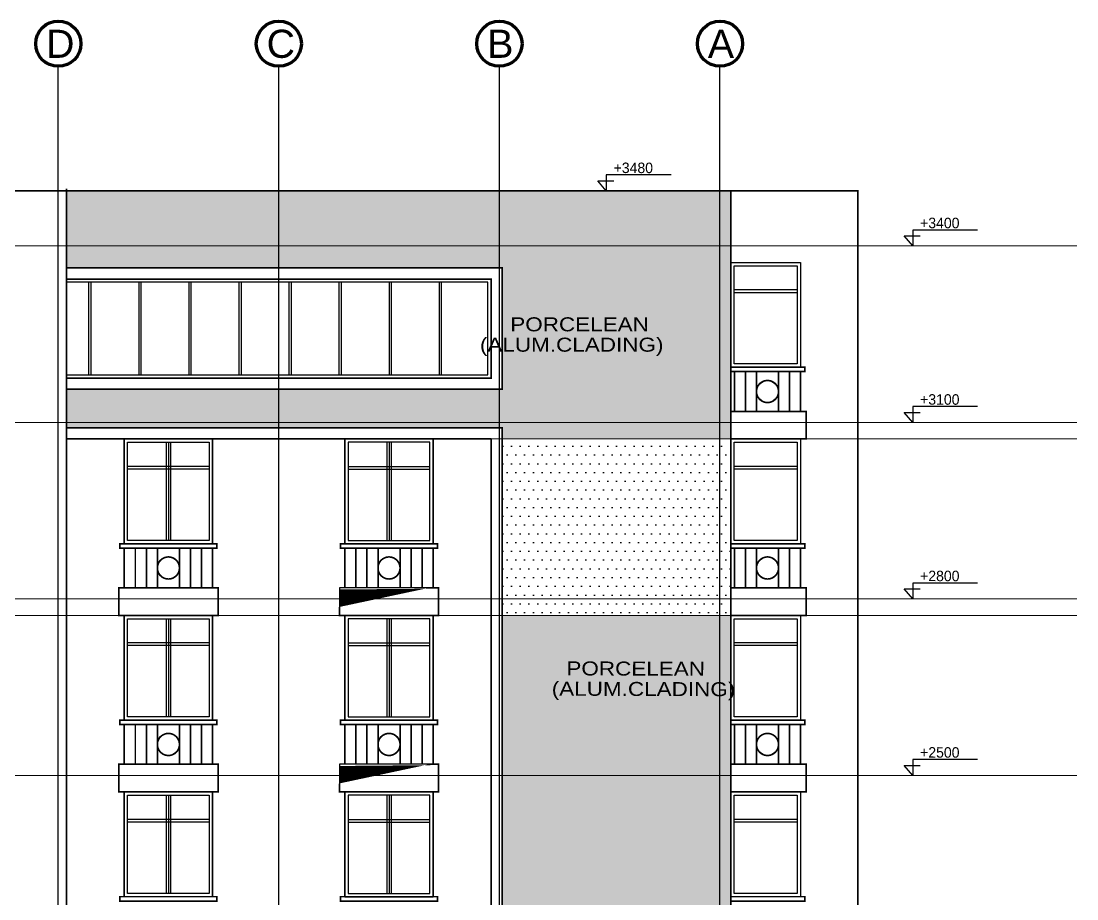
# Model space of a CAD drawing. Extents: x 250879 to 348495, y -51522 to -9360.
# Drawn here: x 301764 to 303679, y -27281 to -25689 of the extents above; entities that cross this region are included whole.
import ezdxf

# ---------------------------------------------------------------- set-up
doc = ezdxf.new("R2010")
doc.units = 0
for name, color, linetype, lineweight in [('A-text function', 30, 'CONTINUOUS', 20), ('midium elevation', 4, 'CONTINUOUS', 60), ('VIS', 8, 'CONTINUOUS', 18)]:
    doc.layers.add(name, color=color, linetype=linetype, lineweight=lineweight)
for name, color, linetype in [('AXIS', 1, 'CONTINUOUS'), ('CURTAIN', 150, 'CONTINUOUS'), ('DOOR', 4, 'CONTINUOUS'), ('TEXT', 3, 'CONTINUOUS'), ('WALL', 7, 'CONTINUOUS')]:
    doc.layers.add(name, color=color, linetype=linetype)
doc.styles.add('ARIAL', font='BOD_CR.TTF', dxfattribs={"width": 1.199999999999999})
doc.styles.get("Standard").update_dxf_attribs({"font": 'sanss___.ttf', "height": 15})

# ---------------------------------------------------------------- blocks, each defined once
blk = doc.blocks.new('LIME')
at = {"layer": 'DOOR'}
for p, q in [((244592.9828586852, -28820.29657904591), (244475.4061220339, -28820.29657904591)), ((244475.4061220339, -28820.29657904591), (244475.4061220339, -28849.0318954107)), ((244475.4061220339, -28849.0318954107), (244460.0096782324, -28830.9100626283)), ((244460.0096782324, -28830.9100626283), (244489.0221706819, -28830.9100626283))]:
    blk.add_line(p, q, dxfattribs=at)

msp = doc.modelspace()

# ---------------------------------------------------------------- hatches: boundary and pattern name
at = {"layer": 'A-text function'}
h = msp.add_hatch(dxfattribs=at)
h.set_pattern_fill('DOTS', color=256, scale=10, style=0)
h.set_pattern_definition([(180, (597532.161309178, 5124.1621713735), (-7.9375, 15.875), [0, -15.875])])
h.paths.add_polyline_path([(300231.1812015421, -25997.0077432081), (300631.1812015421, -25997.0077432081), (300631.1812015421, -26097.00774320809), (300231.1812015421, -26097.00774320809)])
h.paths.add_polyline_path([(300231.1812015421, -26097.0077432081), (300631.181201542, -26097.0077432081), (300631.181201542, -26417.0077432081), (300231.181201542, -26417.0077432081)])
h.paths.add_polyline_path([(300216.1812015421, -26417.0077432081), (300231.1812015421, -26417.0077432081), (300231.181201542, -26447.00774320812), (300216.1812015421, -26447.00774320843)])
h.paths.add_polyline_path([(300216.1812015421, -26097.0077432081), (300231.181201542, -26097.00774320809), (300231.181201542, -26417.0077432081), (300216.1812015421, -26417.00774320809)])
h.paths.add_polyline_path([(300216.1812015421, -25997.00774320809), (300231.1812015421, -25997.00774320811), (300231.181201542, -26097.0077432081), (300216.1812015421, -26097.0077432081)])
h.paths.add_polyline_path([(300631.1812015421, -25997.0077432081), (301031.1812015421, -25997.0077432081), (301031.1812015421, -26097.00774320809), (300631.1812015421, -26097.00774320809)])
h.paths.add_polyline_path([(301031.1812015421, -25997.0077432081), (301416.1812015421, -25997.0077432081), (301416.1812015421, -26097.0077432081), (301031.1812015421, -26097.0077432081)])
h.paths.add_polyline_path([(303051.510374074, -25997.0077432081), (303051.510374074, -26097.00774320809), (301846.3457878081, -26097.0077432081), (301846.3457878081, -25997.0077432081)])
h.paths.add_polyline_path([(302636.3457878077, -26137.0077432081), (301846.345787808, -26137.00774320809), (301846.3457878081, -26097.00774320809), (303051.510374074, -26097.00774320809), (303051.510374074, -26417.00774320809), (301846.3457878081, -26417.00774320811), (301846.3457878081, -26357.0077432081), (302636.3457878077, -26357.0077432081)])
h.paths.add_polyline_path([(300631.1812015421, -26357.0077432081), (301031.1812015421, -26357.00774320811), (301031.1812015421, -26417.0077432081), (300631.1812015421, -26417.0077432081)])
h.paths.add_polyline_path([(301031.1812015422, -26137.00774320809), (300631.181201542, -26137.00774320809), (300631.1812015421, -26097.00774320809), (301031.1812015421, -26097.00774320809)])
h.paths.add_polyline_path([(301416.1812015421, -26137.00774320809), (301031.1812015421, -26137.00774320809), (301031.181201542, -26097.0077432081), (301416.1812015421, -26097.00774320809)])
at = {"layer": 'WALL', "linetype": 'Continuous'}
h = msp.add_hatch(dxfattribs=at)
h.set_pattern_fill('DOTS', color=30, scale=10, style=0)
h.set_pattern_definition([(180, (596352.4755751267, 5124.1621713735), (-7.9375, 15.875), [0, -15.875])])
h.paths.add_polyline_path([(300216.1812015421, -26417.0077432081), (300631.1812015421, -26417.0077432081), (300631.1812015421, -26447.00774320809), (300616.1812015423, -26447.00774320839), (300216.181201542, -26447.00774320817)])
h.paths.add_polyline_path([(301031.1812015421, -26427.00774320811), (300631.1812015421, -26427.0077432081), (300631.1812015421, -26417.0077432081), (301031.1812015421, -26417.00774320811)])
h.paths.add_polyline_path([(301416.1812015421, -26427.00774320812), (301031.1812015421, -26427.00774320811), (301031.1812015421, -26417.00774320809), (301416.1812015421, -26417.0077432081)])
h.paths.add_polyline_path([(302231.1812015421, -26427.00774320811), (301846.3457878081, -26427.0077432081), (301846.3457878081, -26417.0077432081), (302231.1812015421, -26417.0077432081)])
h.paths.add_polyline_path([(302636.3457878082, -26427.0077432081), (302231.1812015421, -26427.0077432081), (302231.1812015421, -26417.0077432081), (303051.510374074, -26417.0077432081), (303051.510374074, -26447.00774320809), (302636.3457878082, -26447.00774320809)])
h.paths.add_polyline_path([(301031.1812015421, -26357.00774320811), (301416.181201542, -26357.00774320811), (301416.1812015421, -26417.0077432081), (301031.1812015422, -26417.0077432081)])
h = msp.add_hatch(dxfattribs=at)
h.set_pattern_fill('DOTS', color=30, scale=10, style=0)
h.set_pattern_definition([(359.9999999987251, (6910.051415200112, 16957.98670393375), (7.937500000353236, 15.87499999982338), [0, -15.875])])
h.paths.add_polyline_path([(303031.345787819, -26447.00774323925), (302631.3457878188, -26447.00774323035), (302631.3457878124, -26737.00774323037), (303031.3457878125, -26737.00774323927)])
h.paths.add_polyline_path([(303046.345787819, -26447.00774323959), (303031.3457878189, -26447.00774323925), (303031.3457878124, -26737.00774323927), (303046.3457878125, -26737.00774323961), (303046.3457878129, -26717.00774323946), (303052.5737286676, -26717.0077432396), (303052.5737286692, -26645.00774323946), (303046.3457878145, -26645.00774323933), (303046.3457878147, -26637.00774323932)])
h.paths.add_polyline_path([(303046.3457878124, -26737.0077432396), (303031.3457878124, -26737.00774323926), (303031.3457878117, -26767.00774323927), (303046.3457878117, -26767.00774323961)])
h.paths.add_polyline_path([(303031.3457878125, -26737.00774323927), (302631.3457878124, -26737.00774323037), (302631.3457878117, -26767.00774323037), (303031.3457878117, -26767.00774323926)])
h = msp.add_hatch(dxfattribs=at)
h.set_pattern_fill('DOTS', color=30, scale=10, style=0)
h.set_pattern_definition([(180, (534678.4266352153, 6740.545557000034), (-7.9375, 15.875), [0, -15.875])])
h.paths.add_polyline_path([(301416.1812015421, -29007.00774320811), (301416.1812015421, -28597.00774320811), (300626.1812015421, -28597.00774320811), (300626.1812015421, -26767.00774320811), (300216.1812015421, -26767.00774320811), (300216.1812015421, -29007.00774320811)])
h.paths.add_polyline_path([(301846.3457878079, -28597.00774320811), (301846.345787808, -29007.00774320811), (303051.510374074, -29007.00774320811), (303051.510374074, -26767.00774320811), (302636.3457878082, -26767.00774320811), (302636.3457878082, -28597.0077432081)])
h.paths.add_polyline_path([(301416.1812015421, -28917.00774320811), (301416.1812015421, -28697.00774320811), (300626.1812015421, -28697.0077432081), (300626.1812015421, -28917.00774320811)])
h.paths.add_polyline_path([(301846.345787808, -28697.00774320811), (301846.345787808, -28917.00774320811), (302636.3457878077, -28917.00774320811), (302636.3457878077, -28697.00774320811)])

# ---------------------------------------------------------------- linework, layer by layer
at = {"layer": 'AXIS'}
for p, q in [((301831.1812015421, -29935.19605087265), (301831.1812015421, -25771.29550556391)), ((302231.1812015421, -29935.19605087265), (302231.1812015421, -25772.9677088031)), ((302631.3457878081, -29935.19605087265), (302631.3457878081, -25772.9677088031)), ((303031.5103740741, -29935.19605087265), (303031.510374074, -25772.9677088031))]:
    msp.add_line(p, q, dxfattribs=at)
at = {"layer": 'CURTAIN', "linetype": 'Continuous'}
for p, q in [((301886.429027713, -26163.00774320809), (301886.429027713, -26331.0077432081)), ((301890.429027713, -26163.00774320809), (301890.429027713, -26331.0077432081)), ((301977.2347722067, -26163.00774320809), (301977.2347722067, -26331.0077432081)), ((301981.2347722067, -26163.00774320809), (301981.2347722067, -26331.0077432081)), ((302068.0405167004, -26163.00774320809), (302068.0405167004, -26331.0077432081)), ((302072.0405167004, -26163.00774320809), (302072.0405167004, -26331.0077432081)), ((302158.8462611941, -26163.00774320809), (302158.8462611941, -26331.0077432081)), ((302162.8462611941, -26163.00774320809), (302162.8462611941, -26331.0077432081)), ((302249.6520056877, -26163.00774320809), (302249.6520056877, -26331.0077432081)), ((302253.6520056877, -26163.00774320809), (302253.6520056877, -26331.0077432081)), ((302340.4577501814, -26163.00774320809), (302340.4577501814, -26331.0077432081)), ((302344.4577501814, -26163.00774320809), (302344.4577501814, -26331.0077432081)), ((302431.263494675, -26163.00774320809), (302431.263494675, -26331.0077432081)), ((302435.263494675, -26163.00774320809), (302435.263494675, -26331.0077432081)), ((302522.0692391688, -26163.00774320809), (302522.0692391688, -26331.0077432081)), ((302526.0692391688, -26163.00774320809), (302526.0692391688, -26331.0077432081)), ((303171.738314929, -26176.85035089016), (303057.5103740743, -26176.85035089013)), ((303171.738314929, -26181.85035089016), (303057.5103740743, -26181.85035089013)), ((302027.0989084091, -26453.00774320836), (302027.0989084091, -26631.00774320794)), ((302031.0989084091, -26453.00774320836), (302031.0989084091, -26631.00774320794)), ((302035.0989084091, -26453.00774320836), (302035.0989084091, -26631.00774320794)), ((302427.2634946754, -26453.0077432084), (302427.2634946753, -26631.00774320798)), ((302431.2634946754, -26453.0077432084), (302431.2634946753, -26631.00774320798)), ((302435.2634946754, -26453.0077432084), (302435.2634946753, -26631.00774320798)), ((302105.0989084091, -26496.85035089013), (301957.0989084091, -26496.85035089013)), ((302105.0989084091, -26501.85035089013), (301957.0989084091, -26501.85035089013)), ((302357.2634946754, -26496.85035089016), (302505.2634946754, -26496.85035089018)), ((302357.2634946754, -26501.85035089016), (302505.2634946754, -26501.85035089018)), ((303171.738314929, -26496.85035089045), (303057.5103740743, -26496.85035089043)), ((303171.738314929, -26501.85035089045), (303057.5103740743, -26501.85035089043)), ((302027.0989084091, -26773.00774320836), (302027.0989084091, -26951.00774320794)), ((302031.0989084091, -26773.00774320836), (302031.0989084091, -26951.00774320794)), ((302035.0989084091, -26773.00774320836), (302035.0989084091, -26951.00774320794)), ((302427.2634946754, -26773.0077432084), (302427.2634946753, -26951.00774320798)), ((302431.2634946754, -26773.0077432084), (302431.2634946753, -26951.00774320798)), ((302435.2634946754, -26773.0077432084), (302435.2634946753, -26951.00774320798)), ((302105.0989084091, -26816.85035089013), (301957.0989084091, -26816.85035089013)), ((302105.0989084091, -26821.85035089013), (301957.0989084091, -26821.85035089013)), ((302357.2634946754, -26816.85035089016), (302505.2634946754, -26816.85035089018)), ((302357.2634946754, -26821.85035089016), (302505.2634946754, -26821.85035089018)), ((303171.738314929, -26816.85035089045), (303057.5103740743, -26816.85035089043)), ((303171.738314929, -26821.85035089045), (303057.5103740743, -26821.85035089043)), ((302027.0989084091, -27093.00774320836), (302027.0989084091, -27271.00774320794)), ((302031.0989084091, -27093.00774320836), (302031.0989084091, -27271.00774320794)), ((302035.0989084091, -27093.00774320836), (302035.0989084091, -27271.00774320794)), ((302427.2634946753, -27093.0077432084), (302427.2634946753, -27271.00774320798)), ((302431.2634946753, -27093.0077432084), (302431.2634946753, -27271.00774320798)), ((302435.2634946753, -27093.0077432084), (302435.2634946753, -27271.00774320798)), ((302105.0989084091, -27136.85035089013), (301957.0989084091, -27136.85035089013)), ((302105.0989084091, -27141.85035089013), (301957.0989084091, -27141.85035089013)), ((302357.2634946753, -27136.85035089016), (302505.2634946753, -27136.85035089018)), ((302357.2634946753, -27141.85035089016), (302505.2634946753, -27141.85035089018)), ((303171.7383149288, -27136.85035089045), (303057.5103740742, -27136.85035089043)), ((303171.7383149288, -27141.85035089045), (303057.5103740742, -27141.85035089043))]:
    msp.add_line(p, q, dxfattribs=at)
for points in [[(303057.5103740743, -26133.00774320836), (303171.738314929, -26133.00774320839), (303171.738314929, -26311.00774320785), (303057.5103740743, -26311.00774320782)], [(301957.0989084091, -26453.00774320836), (302105.0989084091, -26453.00774320836), (302105.0989084091, -26631.00774320794), (301957.0989084091, -26631.00774320794)], [(302505.2634946754, -26453.00774320841), (302357.2634946754, -26453.00774320839), (302357.2634946753, -26631.00774320796), (302505.2634946753, -26631.00774320799)], [(303057.5103740743, -26453.00774320865), (303171.738314929, -26453.00774320868), (303171.7383149289, -26631.00774320815), (303057.5103740742, -26631.00774320812)], [(301957.0989084091, -26773.00774320836), (302105.0989084091, -26773.00774320836), (302105.0989084091, -26951.00774320794), (301957.0989084091, -26951.00774320794)], [(302505.2634946754, -26773.00774320841), (302357.2634946754, -26773.00774320839), (302357.2634946753, -26951.00774320796), (302505.2634946753, -26951.00774320799)], [(303057.5103740743, -26773.00774320865), (303171.738314929, -26773.00774320868), (303171.7383149289, -26951.00774320815), (303057.5103740742, -26951.00774320812)], [(301957.0989084091, -27093.00774320836), (302105.0989084091, -27093.00774320836), (302105.0989084091, -27271.00774320794), (301957.0989084091, -27271.00774320794)], [(302505.2634946753, -27093.00774320841), (302357.2634946753, -27093.00774320839), (302357.2634946753, -27271.00774320796), (302505.2634946753, -27271.00774320799)], [(303057.5103740742, -27093.00774320865), (303171.7383149288, -27093.00774320868), (303171.7383149288, -27271.00774320815), (303057.5103740742, -27271.00774320812)]]:
    msp.add_lwpolyline(points, close=True, dxfattribs=at)
msp.add_lwpolyline([(301846.345787808, -26331.0077432081), (302610.3457878077, -26331.0077432081), (302610.3457878077, -26163.00774320809), (301846.345787808, -26163.00774320809)], dxfattribs=at)
at = {"layer": 'midium elevation', "color": 6, "linetype": 'ByBlock', "ltscale": 3}
for centre in [(301831.3315168156, -25730.34259469493), (301831.3527518744, -25730.34267814201), (302231.3315168156, -25730.34259469492), (302231.3527518744, -25730.34267814201), (302631.4961030816, -25730.34259469495), (302631.5173381403, -25730.34267814203), (303031.6606893475, -25730.34259469491), (303031.6819244063, -25730.34267814199)]:
    msp.add_circle(centre, 40.95342626565252, dxfattribs=at)
at = {"layer": 'VIS', "ltscale": 0.0001}
for p, q in [((303678.9153151283, -26097.00774320811), (299470.7931669267, -26097.00774320811)), ((303678.9153151283, -26097.00774320809), (299470.7931669267, -26097.00774320809)), ((303678.9153151283, -26417.00774320811), (299451.321196768, -26417.00774320811)), ((303678.9153151283, -26417.0077432081), (299451.321196768, -26417.0077432081)), ((303678.9153151283, -26447.00774320811), (301846.345787808, -26447.00774320811)), ((303678.9153151283, -26737.00774320811), (299470.7931669267, -26737.00774320811)), ((303678.9153151283, -26767.00774320812), (299451.321196768, -26767.00774320812)), ((303678.9153151283, -27057.00774320811), (299470.7931669267, -27057.00774320811))]:
    msp.add_line(p, q, dxfattribs=at)
at = {"layer": 'WALL', "linetype": 'Continuous'}
for p, q in [((303051.5103740743, -26127.00774320836), (303177.738314929, -26127.00774320839)), ((303051.5103740742, -26767.00774320865), (303177.7383149289, -26767.00774320868)), ((303051.5103740742, -27087.00774320865), (303177.7383149289, -27087.00774320868))]:
    msp.add_line(p, q, dxfattribs=at)
at = {"layer": 'WALL', "linetype": 'Continuous', "const_width": 3}
for points in [[(303281.5103740753, -29047.00774320805), (303281.5103740753, -25997.0077432081), (301416.1812015421, -25997.0077432081)], [(303051.510374074, -25997.0077432081), (301416.1812015421, -25997.0077432081)], [(303051.510374074, -25997.0077432081), (301416.1812015421, -25997.0077432081)], [(301416.1812015421, -25997.00774320811), (303281.5103740753, -25997.00774320811), (303281.5103740753, -26227.0077432081)], [(301846.345787808, -29761.00774320777), (301846.345787808, -25993.40572666993)], [(303051.5103740735, -29047.00774320836), (303051.510374074, -25997.0077432081)], [(301846.345787808, -26357.0077432081), (302636.3457878077, -26357.0077432081), (302636.3457878077, -26137.00774320809), (301846.345787808, -26137.00774320809)], [(303281.5103740753, -26447.00774320809), (303281.5103740753, -26127.00774320809)], [(301846.345787808, -26337.0077432081), (302616.3457878077, -26337.0077432081), (302616.3457878077, -26157.00774320809), (301846.345787808, -26157.00774320809)], [(301846.345787808, -26337.0077432081), (302616.3457878077, -26337.0077432081), (302616.3457878077, -26157.00774320809), (301846.345787808, -26157.00774320809)], [(301846.345787808, -26157.00774320809), (302616.3457878077, -26157.00774320809)], [(303177.738314929, -26317.00774320785), (303051.5103740743, -26317.00774320782)], [(303177.738314929, -26325.00774320785), (303051.5103740743, -26325.00774320782)], [(303177.7383149288, -26325.00774320785), (303177.7383149288, -26397.00774320786)], [(303177.7383149288, -26397.00774320785), (303177.7383149288, -26325.00774320785)], [(303177.738314929, -26325.00774320785), (303177.738314929, -26397.00774320785)], [(303177.738314929, -26325.00774320785), (303177.738314929, -26397.00774320785)], [(303177.73831493, -26447.00774320805), (303187.73831493, -26447.00774320805), (303187.73831493, -26397.00774320786), (303051.5103740743, -26397.00774320796)], [(303177.73831493, -26447.00774320804), (303187.73831493, -26447.00774320804), (303187.73831493, -26397.00774320785), (303051.5103740743, -26397.00774320796)], [(301846.345787808, -28597.00774320811), (302636.3457878082, -28597.00774320811), (302636.3457878082, -26427.00774320811), (301846.345787808, -26427.00774320811)], [(302616.3457878082, -26447.00774320811), (301846.345787808, -26447.0077432081)], [(302616.3457878082, -26447.00774320811), (301846.345787808, -26447.00774320811)], [(301846.345787808, -28577.00774320811), (302616.3457878082, -28577.00774320811), (302616.3457878082, -26447.00774320811)], [(301846.345787808, -28577.00774320848), (302616.3457878077, -28577.00774320871), (302616.3457878082, -26447.00774320811)], [(301846.345787808, -26447.00774320811), (302616.3457878082, -26447.0077432081)], [(301951.0989084091, -26447.00774320836), (301951.0989084091, -26637.00774320794)], [(302111.0989084091, -26447.00774320831), (302111.0989084091, -26637.00774320794)], [(302351.2634946754, -26447.00774320833), (302351.2634946753, -26637.00774320796)], [(302511.2634946754, -26447.00774320841), (302511.2634946753, -26637.00774320799)], [(303051.5103740743, -26447.00774320808), (303187.73831493, -26447.00774320811)], [(303051.510374074, -26447.00774320809), (303187.73831493, -26447.00774320809)], [(303051.5103740743, -26447.00774320807), (303187.73831493, -26447.0077432081)], [(302111.0989084091, -26637.00774320812), (301951.0989084091, -26637.00774320812)], [(302111.0989084092, -26637.00774320793), (301951.0989084092, -26637.00774320793)], [(302351.2634946753, -26637.00774320814), (302511.2634946753, -26637.00774320817)], [(302351.2634946753, -26637.00774320796), (302511.2634946753, -26637.00774320799)], [(303177.7383149289, -26637.00774320815), (303051.5103740742, -26637.00774320812)], [(301951.0989084091, -26645.00774320812), (301951.0989084091, -26717.00774320828)], [(301951.0989084091, -26645.00774320812), (301951.0989084091, -26717.00774320828)], [(302111.0989084091, -26645.00774320812), (301951.0989084091, -26645.00774320812)], [(302111.0989084091, -26645.00774320812), (302111.0989084091, -26717.00774320812)], [(302111.0989084091, -26645.00774320812), (302111.0989084091, -26717.00774320812)], [(302351.2634946753, -26645.00774320814), (302351.2634946753, -26717.00774320815)], [(302351.2634946753, -26645.00774320814), (302351.2634946753, -26717.00774320815)], [(302351.2634946753, -26645.00774320814), (302511.2634946753, -26645.00774320817)], [(302511.2634946753, -26645.00774320817), (302511.2634946753, -26717.00774320833)], [(302511.2634946753, -26645.00774320817), (302511.2634946753, -26717.00774320833)], [(303177.7383149289, -26645.00774320815), (303051.5103740742, -26645.00774320812)], [(303177.7383149288, -26645.00774320815), (303177.7383149288, -26717.00774320816)], [(303177.7383149288, -26717.00774320815), (303177.7383149288, -26645.00774320815)], [(303177.7383149289, -26645.00774320815), (303177.7383149289, -26717.00774320815)], [(303177.7383149289, -26645.00774320815), (303177.7383149289, -26717.00774320815)], [(302111.0989084103, -26767.00774320831), (302121.0989084103, -26767.00774320831), (302121.0989084103, -26717.00774320812), (301951.0989084091, -26717.00774320828), (301941.0989084091, -26717.00774320828), (301941.0989084091, -26767.00774320836), (302121.0989084103, -26767.00774320836)], [(302351.2634946741, -26767.00774320833), (302341.2634946741, -26767.00774320833), (302341.2634946742, -26717.00774320814), (302511.2634946753, -26717.00774320833), (302521.2634946753, -26717.00774320833), (302521.2634946753, -26767.00774320841), (302341.2634946741, -26767.00774320839)], [(303177.73831493, -26767.00774320834), (303187.73831493, -26767.00774320834), (303187.73831493, -26717.00774320815), (303051.5103740742, -26717.00774320825)], [(301846.345787808, -29047.00774320811), (303051.510374074, -29047.00774320811), (303051.510374074, -26737.00774320811)], [(301951.0989084091, -26767.00774320836), (301951.0989084091, -26957.00774320794)], [(302111.0989084091, -26767.00774320831), (302111.0989084091, -26957.00774320794)], [(302351.2634946754, -26767.00774320833), (302351.2634946753, -26957.00774320796)], [(302511.2634946754, -26767.00774320841), (302511.2634946753, -26957.00774320799)], [(303051.5103740742, -26767.00774320837), (303187.73831493, -26767.0077432084)], [(302111.0989084091, -26957.00774320812), (301951.0989084091, -26957.00774320812)], [(302111.0989084092, -26957.00774320793), (301951.0989084092, -26957.00774320793)], [(302351.2634946753, -26957.00774320814), (302511.2634946753, -26957.00774320817)], [(302351.2634946753, -26957.00774320796), (302511.2634946753, -26957.00774320799)], [(303177.7383149289, -26957.00774320815), (303051.5103740742, -26957.00774320812)], [(301951.0989084091, -26965.00774320812), (301951.0989084091, -27037.00774320828)], [(301951.0989084091, -26965.00774320812), (301951.0989084091, -27037.00774320828)], [(302111.0989084091, -26965.00774320812), (301951.0989084091, -26965.00774320812)], [(302111.0989084091, -26965.00774320812), (302111.0989084091, -27037.00774320812)], [(302111.0989084091, -26965.00774320812), (302111.0989084091, -27037.00774320812)], [(302351.2634946753, -26965.00774320814), (302351.2634946753, -27037.00774320815)], [(302351.2634946753, -26965.00774320814), (302351.2634946753, -27037.00774320815)], [(302351.2634946753, -26965.00774320814), (302511.2634946753, -26965.00774320817)], [(302511.2634946753, -26965.00774320817), (302511.2634946753, -27037.00774320833)], [(302511.2634946753, -26965.00774320817), (302511.2634946753, -27037.00774320833)], [(303177.7383149289, -26965.00774320815), (303051.5103740742, -26965.00774320812)], [(303177.7383149288, -26965.00774320815), (303177.7383149288, -27037.00774320816)], [(303177.7383149288, -27037.00774320815), (303177.7383149288, -26965.00774320815)], [(303177.7383149289, -26965.00774320815), (303177.7383149289, -27037.00774320815)], [(303177.7383149289, -26965.00774320815), (303177.7383149289, -27037.00774320815)], [(302111.0989084103, -27087.00774320831), (302121.0989084103, -27087.00774320831), (302121.0989084103, -27037.00774320812), (301951.0989084091, -27037.00774320828), (301941.0989084091, -27037.00774320828), (301941.0989084091, -27087.00774320836), (302121.0989084103, -27087.00774320836)], [(302351.2634946741, -27087.00774320833), (302341.2634946741, -27087.00774320833), (302341.2634946742, -27037.00774320814), (302511.2634946753, -27037.00774320833), (302521.2634946753, -27037.00774320833), (302521.2634946753, -27087.00774320841), (302341.2634946741, -27087.00774320839)], [(303177.73831493, -27087.00774320834), (303187.73831493, -27087.00774320834), (303187.73831493, -27037.00774320815), (303051.5103740742, -27037.00774320825)], [(301951.0989084091, -27087.00774320836), (301951.0989084091, -27277.00774320794)], [(302111.0989084091, -27087.00774320831), (302111.0989084091, -27277.00774320794)], [(302351.2634946753, -27087.00774320833), (302351.2634946753, -27277.00774320796)], [(302511.2634946753, -27087.00774320841), (302511.2634946753, -27277.00774320799)], [(303051.5103740742, -27087.00774320837), (303187.73831493, -27087.0077432084)], [(302111.0989084091, -27277.00774320812), (301951.0989084091, -27277.00774320812)], [(302111.0989084092, -27277.00774320793), (301951.0989084092, -27277.00774320793)], [(302351.2634946753, -27277.00774320814), (302511.2634946753, -27277.00774320817)], [(302351.2634946752, -27277.00774320796), (302511.2634946752, -27277.00774320799)], [(303177.7383149288, -27277.00774320815), (303051.5103740742, -27277.00774320812)]]:
    msp.add_lwpolyline(points, dxfattribs=at)
at = {"layer": 'WALL', "linetype": 'Continuous'}
for points in [[(301846.345787808, -29047.00774320811), (303051.510374074, -29047.00774320811), (303051.510374074, -25997.0077432081), (301416.1812015421, -25997.0077432081)], [(301846.345787808, -26137.00774320809), (302636.3457878077, -26137.00774320809), (302636.3457878077, -26357.0077432081), (301846.345787808, -26357.0077432081)], [(301846.345787808, -26337.0077432081), (302616.3457878077, -26337.0077432081), (302616.3457878077, -26157.00774320809), (301846.345787808, -26157.00774320809)], [(303051.5103740743, -26397.00774320799), (303187.73831493, -26397.00774320802), (303187.73831493, -26447.00774320811), (303051.5103740743, -26447.00774320808)], [(303051.5103740743, -26397.00774320799), (303187.73831493, -26397.00774320801), (303187.73831493, -26447.0077432081), (303051.5103740743, -26447.00774320807)], [(301846.345787808, -28597.00774320811), (302636.3457878082, -28597.00774320811), (302636.3457878082, -26427.00774320811), (301846.345787808, -26427.00774320811)], [(301846.345787808, -28577.00774320811), (302616.3457878082, -28577.00774320811), (302616.3457878082, -26447.00774320809), (301846.345787808, -26447.00774320809)], [(301846.345787808, -28577.00774320811), (302616.3457878082, -28577.00774320811), (302616.3457878082, -26447.00774320811), (301846.345787808, -26447.00774320811)], [(303051.5103740742, -26717.00774320828), (303187.73831493, -26717.00774320831), (303187.73831493, -26767.0077432084), (303051.5103740742, -26767.00774320837)], [(301846.345787808, -29047.00774320811), (303051.510374074, -29047.00774320811), (303051.510374074, -26737.00774320811)], [(303051.5103740742, -27037.00774320828), (303187.73831493, -27037.00774320831), (303187.73831493, -27087.0077432084), (303051.5103740742, -27087.00774320837)]]:
    msp.add_lwpolyline(points, dxfattribs=at)
for points in [[(303051.5103740743, -26127.00774320836), (303177.738314929, -26127.00774320839), (303177.738314929, -26317.00774320785), (303051.5103740743, -26317.00774320782)], [(303185.738314929, -26317.00774320785), (303051.5103740743, -26317.00774320782), (303051.5103740743, -26325.00774320782), (303185.738314929, -26325.00774320785)], [(303051.5103740743, -26397.00774320796), (303187.73831493, -26397.00774320799), (303187.73831493, -26447.00774320805), (303051.5103740743, -26447.00774320802)], [(303051.5103740743, -26397.00774320796), (303187.73831493, -26397.00774320799), (303187.73831493, -26447.00774320804), (303051.5103740743, -26447.00774320801)], [(301951.0989084091, -26447.00774320836), (302111.0989084091, -26447.00774320836), (302111.0989084091, -26637.00774320794), (301951.0989084091, -26637.00774320794)], [(302511.2634946754, -26447.00774320841), (302351.2634946754, -26447.00774320839), (302351.2634946753, -26637.00774320796), (302511.2634946753, -26637.00774320799)], [(303051.5103740743, -26447.00774320865), (303177.738314929, -26447.00774320868), (303177.7383149289, -26637.00774320815), (303051.5103740742, -26637.00774320812)], [(303185.7383149289, -26637.00774320815), (303051.5103740742, -26637.00774320812), (303051.5103740742, -26645.00774320812), (303185.7383149289, -26645.00774320815)], [(301941.0989084091, -26717.00774320828), (302121.0989084103, -26717.00774320828), (302121.0989084103, -26767.00774320831), (301941.0989084091, -26767.00774320831)], [(302521.2634946753, -26717.00774320833), (302341.2634946742, -26717.0077432083), (302341.2634946741, -26767.00774320833), (302521.2634946753, -26767.00774320836)], [(303051.5103740742, -26717.00774320825), (303187.73831493, -26717.00774320828), (303187.73831493, -26767.00774320834), (303051.5103740742, -26767.00774320831)], [(301951.0989084091, -26767.00774320836), (302111.0989084091, -26767.00774320836), (302111.0989084091, -26957.00774320794), (301951.0989084091, -26957.00774320794)], [(302511.2634946754, -26767.00774320841), (302351.2634946754, -26767.00774320839), (302351.2634946753, -26957.00774320796), (302511.2634946753, -26957.00774320799)], [(303051.5103740743, -26767.00774320865), (303177.738314929, -26767.00774320868), (303177.7383149289, -26957.00774320815), (303051.5103740742, -26957.00774320812)], [(303185.7383149289, -26957.00774320815), (303051.5103740742, -26957.00774320812), (303051.5103740742, -26965.00774320812), (303185.7383149289, -26965.00774320815)], [(301941.0989084091, -27037.00774320828), (302121.0989084103, -27037.00774320828), (302121.0989084103, -27087.00774320831), (301941.0989084091, -27087.00774320831)], [(302521.2634946753, -27037.00774320833), (302341.2634946742, -27037.0077432083), (302341.2634946741, -27087.00774320833), (302521.2634946753, -27087.00774320836)], [(303051.5103740742, -27037.00774320825), (303187.73831493, -27037.00774320828), (303187.73831493, -27087.00774320834), (303051.5103740742, -27087.00774320831)], [(301951.0989084091, -27087.00774320836), (302111.0989084091, -27087.00774320836), (302111.0989084091, -27277.00774320794), (301951.0989084091, -27277.00774320794)], [(302511.2634946753, -27087.00774320841), (302351.2634946753, -27087.00774320839), (302351.2634946753, -27277.00774320796), (302511.2634946753, -27277.00774320799)], [(303051.5103740742, -27087.00774320865), (303177.7383149289, -27087.00774320868), (303177.7383149288, -27277.00774320815), (303051.5103740742, -27277.00774320812)], [(303185.7383149288, -27277.00774320815), (303051.5103740742, -27277.00774320812), (303051.5103740742, -27285.00774320812), (303185.7383149288, -27285.00774320815)]]:
    msp.add_lwpolyline(points, close=True, dxfattribs=at)
at = {"layer": 'WALL', "color": 30, "linetype": 'Continuous', "const_width": 3}
for points in [[(303177.738314929, -26317.00774320785), (303185.738314929, -26317.00774320785), (303185.738314929, -26325.00774320785), (303051.5103740743, -26325.00774320782)], [(303051.5103740743, -26317.00774320782), (303185.738314929, -26317.00774320785)], [(303057.738314929, -26325.00774320782), (303057.738314929, -26397.00774320787)], [(303077.738314929, -26325.00774320783), (303077.738314929, -26397.00774320788)], [(303097.738314929, -26325.00774320783), (303097.738314929, -26397.00774320788)], [(303137.738314929, -26325.00774320784), (303137.738314929, -26397.00774320789)], [(303137.738314929, -26325.00774320784), (303137.738314929, -26397.00774320789)], [(303157.738314929, -26325.00774320784), (303157.738314929, -26397.00774320789)], [(303177.738314929, -26397.00774320785), (303177.738314929, -26325.00774320785)], [(302111.0989084091, -26637.00774320812), (302119.0989084091, -26637.00774320812), (302119.0989084091, -26645.00774320812), (301951.0989084091, -26645.00774320812), (301943.0989084091, -26645.00774320812), (301943.0989084091, -26637.00774320812), (302119.0989084091, -26637.00774320812)], [(302351.2634946753, -26637.00774320814), (302343.2634946753, -26637.00774320814), (302343.2634946753, -26645.00774320814), (302511.2634946753, -26645.00774320817), (302519.2634946753, -26645.00774320817), (302519.2634946753, -26637.00774320817), (302343.2634946753, -26637.00774320814)], [(303177.7383149289, -26637.00774320815), (303185.7383149289, -26637.00774320815), (303185.7383149289, -26645.00774320815), (303051.5103740742, -26645.00774320812)], [(303051.5103740742, -26637.00774320812), (303185.7383149289, -26637.00774320815)], [(301951.0989084091, -26645.00774320812), (301951.0989084091, -26717.00774320817)], [(301971.0989084091, -26645.00774320812), (301971.0989084091, -26717.00774320817)], [(301991.0989084091, -26645.00774320812), (301991.0989084091, -26717.00774320817)], [(302011.0989084091, -26645.00774320812), (302011.0989084091, -26717.00774320817)], [(302051.0989084091, -26645.00774320812), (302051.0989084091, -26717.00774320817)], [(302071.0989084091, -26645.00774320812), (302071.0989084091, -26717.00774320817)], [(302091.0989084091, -26645.00774320812), (302091.0989084091, -26717.00774320817)], [(302111.0989084091, -26717.00774320812), (302111.0989084091, -26645.00774320812)], [(302351.2634946753, -26717.00774320814), (302351.2634946753, -26645.00774320814)], [(302371.2634946753, -26645.00774320815), (302371.2634946753, -26717.0077432082)], [(302391.2634946753, -26645.00774320815), (302391.2634946753, -26717.0077432082)], [(302411.2634946753, -26645.00774320815), (302411.2634946753, -26717.0077432082)], [(302451.2634946753, -26645.00774320816), (302451.2634946753, -26717.00774320821)], [(302471.2634946753, -26645.00774320816), (302471.2634946753, -26717.00774320821)], [(302491.2634946753, -26645.00774320816), (302491.2634946753, -26717.00774320821)], [(302511.2634946753, -26645.00774320817), (302511.2634946753, -26717.00774320822)], [(303057.7383149289, -26645.00774320812), (303057.7383149289, -26717.00774320817)], [(303077.7383149289, -26645.00774320812), (303077.7383149289, -26717.00774320817)], [(303097.7383149289, -26645.00774320813), (303097.7383149289, -26717.00774320818)], [(303137.7383149289, -26645.00774320814), (303137.7383149289, -26717.00774320819)], [(303137.7383149289, -26645.00774320814), (303137.7383149289, -26717.00774320819)], [(303157.7383149289, -26645.00774320814), (303157.7383149289, -26717.00774320819)], [(303177.7383149289, -26717.00774320815), (303177.7383149289, -26645.00774320815)], [(302111.0989084091, -26957.00774320812), (302119.0989084091, -26957.00774320812), (302119.0989084091, -26965.00774320812), (301951.0989084091, -26965.00774320812), (301943.0989084091, -26965.00774320812), (301943.0989084091, -26957.00774320812), (302119.0989084091, -26957.00774320812)], [(302351.2634946753, -26957.00774320814), (302343.2634946753, -26957.00774320814), (302343.2634946753, -26965.00774320814), (302511.2634946753, -26965.00774320817), (302519.2634946753, -26965.00774320817), (302519.2634946753, -26957.00774320817), (302343.2634946753, -26957.00774320814)], [(303177.7383149289, -26957.00774320815), (303185.7383149289, -26957.00774320815), (303185.7383149289, -26965.00774320815), (303051.5103740742, -26965.00774320812)], [(303051.5103740742, -26957.00774320812), (303185.7383149289, -26957.00774320815)], [(301951.0989084091, -26965.00774320812), (301951.0989084091, -27037.00774320817)], [(301971.0989084091, -26965.00774320812), (301971.0989084091, -27037.00774320817)], [(301991.0989084091, -26965.00774320812), (301991.0989084091, -27037.00774320817)], [(302011.0989084091, -26965.00774320812), (302011.0989084091, -27037.00774320817)], [(302051.0989084091, -26965.00774320812), (302051.0989084091, -27037.00774320817)], [(302071.0989084091, -26965.00774320812), (302071.0989084091, -27037.00774320817)], [(302091.0989084091, -26965.00774320812), (302091.0989084091, -27037.00774320817)], [(302111.0989084091, -27037.00774320812), (302111.0989084091, -26965.00774320812)], [(302351.2634946753, -27037.00774320814), (302351.2634946753, -26965.00774320814)], [(302371.2634946753, -26965.00774320815), (302371.2634946753, -27037.0077432082)], [(302391.2634946753, -26965.00774320815), (302391.2634946753, -27037.0077432082)], [(302411.2634946753, -26965.00774320815), (302411.2634946753, -27037.0077432082)], [(302451.2634946753, -26965.00774320816), (302451.2634946753, -27037.00774320821)], [(302471.2634946753, -26965.00774320816), (302471.2634946753, -27037.00774320821)], [(302491.2634946753, -26965.00774320816), (302491.2634946753, -27037.00774320821)], [(302511.2634946753, -26965.00774320817), (302511.2634946753, -27037.00774320822)], [(303057.7383149289, -26965.00774320812), (303057.7383149289, -27037.00774320817)], [(303077.7383149289, -26965.00774320812), (303077.7383149289, -27037.00774320817)], [(303097.7383149289, -26965.00774320813), (303097.7383149289, -27037.00774320818)], [(303137.7383149289, -26965.00774320814), (303137.7383149289, -27037.00774320819)], [(303137.7383149289, -26965.00774320814), (303137.7383149289, -27037.00774320819)], [(303157.7383149289, -26965.00774320814), (303157.7383149289, -27037.00774320819)], [(303177.7383149289, -27037.00774320815), (303177.7383149289, -26965.00774320815)], [(302111.0989084091, -27277.00774320812), (302119.0989084091, -27277.00774320812), (302119.0989084091, -27285.00774320812), (301951.0989084091, -27285.00774320812), (301943.0989084091, -27285.00774320812), (301943.0989084091, -27277.00774320812), (302119.0989084091, -27277.00774320812)], [(302351.2634946753, -27277.00774320814), (302343.2634946753, -27277.00774320814), (302343.2634946753, -27285.00774320814), (302511.2634946753, -27285.00774320817), (302519.2634946753, -27285.00774320817), (302519.2634946753, -27277.00774320817), (302343.2634946753, -27277.00774320814)], [(303177.7383149288, -27277.00774320815), (303185.7383149288, -27277.00774320815), (303185.7383149288, -27285.00774320815), (303051.5103740742, -27285.00774320812)], [(303051.5103740742, -27277.00774320812), (303185.7383149288, -27277.00774320815)]]:
    msp.add_lwpolyline(points, dxfattribs=at)
for points in [[(303117.738314929, -26381.00774320785, 1), (303117.738314929, -26341.00774320785, 1), (303117.738314929, -26381.00774320785, 0.9999999999999999)], [(302031.0989084091, -26701.00774320815, 1), (302031.0989084091, -26661.00774320815, 1), (302031.0989084091, -26701.00774320815, 0.9999999999999999)], [(302431.2634946753, -26701.00774320818, -1), (302431.2634946753, -26661.00774320818, -1), (302431.2634946753, -26701.00774320818, -0.9999999999999999)], [(303117.7383149289, -26701.00774320815, 1), (303117.7383149289, -26661.00774320815, 1), (303117.7383149289, -26701.00774320815, 0.9999999999999999)], [(302031.0989084091, -27021.00774320815, 1), (302031.0989084091, -26981.00774320815, 1), (302031.0989084091, -27021.00774320815, 0.9999999999999999)], [(302431.2634946753, -27021.00774320818, -1), (302431.2634946753, -26981.00774320818, -1), (302431.2634946753, -27021.00774320818, -0.9999999999999999)], [(303117.7383149289, -27021.00774320815, 1), (303117.7383149289, -26981.00774320815, 1), (303117.7383149289, -27021.00774320815, 0.9999999999999999)]]:
    msp.add_lwpolyline(points, format="xyb", dxfattribs=at)
at = {"layer": 'WALL', "color": 30, "linetype": 'Continuous'}
for centre in [(303117.738314929, -26361.00774320785), (302031.0989084091, -26681.00774320815), (302431.2634946753, -26681.00774320818), (303117.7383149289, -26681.00774320815), (302031.0989084091, -27001.00774320815), (302431.2634946753, -27001.00774320818), (303117.7383149289, -27001.00774320815)]:
    msp.add_circle(centre, 20, dxfattribs=at)

# ---------------------------------------------------------------- block references
at = {"layer": 'WALL', "linetype": 'Continuous'}
for p in [(58349.75270975221, 2852.024152202379), (58905.6564791126, 2752.024152202586), (58905.6564791126, 2432.024152202594), (58905.6564791126, 2112.024152202586), (58905.6564791126, 1792.024152202586)]:
    msp.add_blockref('LIME', p, dxfattribs=at)

# ---------------------------------------------------------------- texts
at = {"layer": 'A-text function', "char_height": 25.40159999999615, "width": 769.5478783998916, "attachment_point": 3, "style": 'ARIAL'}
for s, insert in [('PORCELEAN', (302902.5909506935, -26226.47466035023)), ('(ALUM.CLADING)', (302929.0380542008, -26263.38128365086))]:
    msp.add_mtext(s, dxfattribs=dict(at, insert=insert))
at = {"layer": 'A-text function', "char_height": 25.40159999999615, "width": 769.5478783998916, "attachment_point": 1, "rotation": 359.8081736492988, "style": 'ARIAL'}
for s, insert in [('PORCELEAN', (302752.9898053232, -26850.32113151666)), ('(ALUM.CLADING)', (302726.4192868439, -26887.13900319775))]:
    msp.add_mtext(s, dxfattribs=dict(at, insert=insert))
at = {"layer": 'TEXT', "char_height": 51, "width": 1142.9256, "attachment_point": 1}
for s, insert in [('D', (301809.221203865, -25704.96770880307)), ('C', (302209.221203865, -25704.96770880307)), ('B', (302609.385790131, -25704.96770880309)), ('A', (303009.550376397, -25704.96770880305))]:
    msp.add_mtext(s, dxfattribs=dict(at, insert=insert))
at = {"layer": 'TEXT', "char_height": 19.008, "width": 1279.0191168, "attachment_point": 1, "rotation": 359.8730545454898}
for s, insert in [('{\\fStylus BT|b0|i0|c0|p34;+3480}', (302838.6912024973, -25945.83961950932)), ('{\\fStylus BT|b0|i0|c0|p34;+3400}', (303394.5949718577, -26045.83961950911)), ('{\\fStylus BT|b0|i0|c0|p34;+3100}', (303394.5949718577, -26365.8396195091)), ('{\\fStylus BT|b0|i0|c0|p34;+2800}', (303394.5949718577, -26685.83961950911)), ('{\\fStylus BT|b0|i0|c0|p34;+2500}', (303394.5949718577, -27005.83961950911))]:
    msp.add_mtext(s, dxfattribs=dict(at, insert=insert))

doc.saveas('drawing.dxf')
